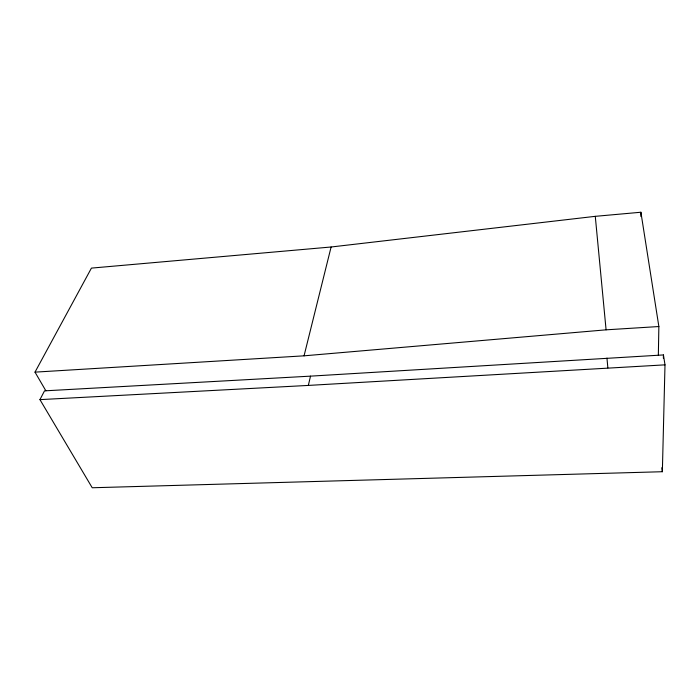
<?xml version="1.0" encoding="UTF-8"?>
<svg xmlns="http://www.w3.org/2000/svg" width="700" height="700" viewBox="0 0 700 700"><rect width="100%" height="100%" fill="white"/><g stroke="black" fill="none" stroke-linecap="round" stroke-linejoin="round"><path stroke-width="1.05" d="M640.885 216.484L640.894 212.24L595.28 216.335L331.109 246.995L91.429 268.109L35 372.137L45.859 390.784M658.341 355.224L658.866 326.533L640.894 212.24M663.364 358.207L663.442 354.935L310.52 376.145L44.52 390.854L39.944 399.63L92.225 487.76L662.358 471.721L665 364.849L663.442 354.935M39.944 399.63L308.332 385.42L310.52 376.145M35 372.137L304.054 355.828L331.109 246.995M304.054 355.828L606.086 329.831L658.866 326.533M308.332 385.42L665 364.849M661.806 467.731L662.358 471.721M595.28 216.335L606.086 329.831M606.952 358.085L607.863 367.894"/></g></svg>
